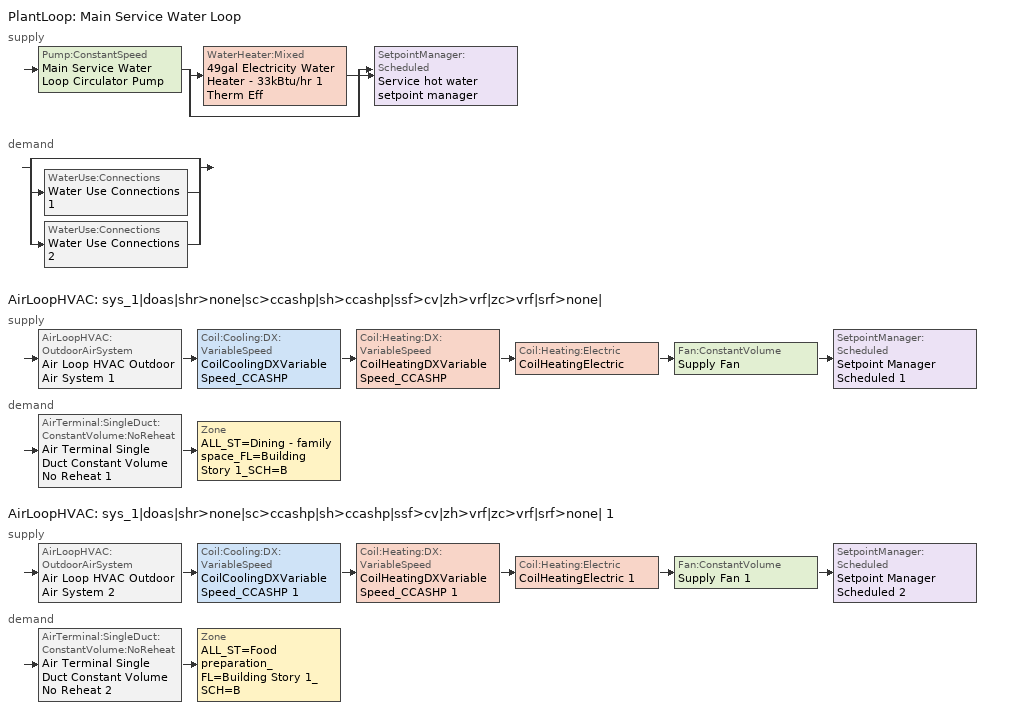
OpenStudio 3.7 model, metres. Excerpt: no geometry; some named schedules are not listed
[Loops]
PlantLoop 'Main Service Water Loop'
 supply: Pump:ConstantSpeed 'Main Service Water Loop Circulator Pump' > split
  | WaterHeater:Mixed '49gal Electricity Water Heater - 33kBtu/hr 1 Therm Eff'
  | bypass
  join > SetpointManager:Scheduled 'Service hot water setpoint manager'
 demand: split
  | bypass
  | WaterUse:Connections 'Water Use Connections 1'
  | WaterUse:Connections 'Water Use Connections 2'
AirLoopHVAC 'sys_1|doas|shr>none|sc>ccashp|sh>ccashp|ssf>cv|zh>vrf|zc>vrf|srf>none|'
 supply: AirLoopHVAC:OutdoorAirSystem 'Air Loop HVAC Outdoor Air System 1' > Coil:Cooling:DX:VariableSpeed 'CoilCoolingDXVariableSpeed_CCASHP' > Coil:Heating:DX:VariableSpeed 'CoilHeatingDXVariableSpeed_CCASHP' > Coil:Heating:Electric 'CoilHeatingElectric' > Fan:ConstantVolume 'Supply Fan' > SetpointManager:Scheduled 'Setpoint Manager Scheduled 1'
 demand: AirTerminal:SingleDuct:ConstantVolume:NoReheat 'Air Terminal Single Duct Constant Volume No Reheat 1' > Zone 'ALL_ST=Dining - family space_FL=Building Story 1_SCH=B'
AirLoopHVAC 'sys_1|doas|shr>none|sc>ccashp|sh>ccashp|ssf>cv|zh>vrf|zc>vrf|srf>none| 1'
 supply: AirLoopHVAC:OutdoorAirSystem 'Air Loop HVAC Outdoor Air System 2' > Coil:Cooling:DX:VariableSpeed 'CoilCoolingDXVariableSpeed_CCASHP 1' > Coil:Heating:DX:VariableSpeed 'CoilHeatingDXVariableSpeed_CCASHP 1' > Coil:Heating:Electric 'CoilHeatingElectric 1' > Fan:ConstantVolume 'Supply Fan 1' > SetpointManager:Scheduled 'Setpoint Manager Scheduled 2'
 demand: AirTerminal:SingleDuct:ConstantVolume:NoReheat 'Air Terminal Single Duct Constant Volume No Reheat 2' > Zone 'ALL_ST=Food preparation_FL=Building Story 1_SCH=B'
[Sizing:Zone] Zone Cooling Design Supply Air Temperature Input Method=TemperatureDifference; Zone Cooling Design Supply Air Temperature {C}=13; Zone Cooling Design Supply Air Temperature Difference {deltaC}=11; Zone Heating Design Supply Air Temperature Input Method=TemperatureDifference; Zone Heating Design Supply Air Temperature {C}=43; Zone Heating Design Supply Air Temperature Difference {deltaC}=21; Zone Cooling Design Supply Air Humidity Ratio {kg-H2O/kg-air}=0.0085; Zone Heating Design Supply Air Humidity Ratio {kg-H2O/kg-air}=0.008; Zone Heating Sizing Factor=1.3; Zone Cooling Sizing Factor=1.1; Cooling Design Air Flow Method=DesignDay; Heating Design Air Flow Method=DesignDay; Account for Dedicated Outdoor Air System=No; Dedicated Outdoor Air System Control Strategy=NeutralSupplyAir; Dedicated Outdoor Air Low Setpoint Temperature for Design {C}=autosize; Dedicated Outdoor Air High Setpoint Temperature for Design {C}=autosize; Zone Load Sizing Method=Sensible Load Only No Latent Load; Zone Latent Cooling Design Supply Air Humidity Ratio Input Method=HumidityRatioDifference; Zone Cooling Design Supply Air Humidity Ratio Difference {kgWater/kgDryAir}=0.005; Zone Latent Heating Design Supply Air Humidity Ratio Input Method=HumidityRatioDifference; Zone Humidification Design Supply Air Humidity Ratio Difference {kgWater/kgDryAir}=0.005
ALL_ST=Dining - family space_FL=Building Story 1_SCH=B; ALL_ST=Food preparation_FL=Building Story 1_SCH=B
[Zone equipment]
ALL_ST=Dining - family space_FL=Building Story 1_SCH=B: Air Terminal Single Duct Constant Volume No Reheat 1, ZoneHVACTerminalUnitVariableRefrigerantFlow, ZoneHVACBaseboardConvectiveElectric
ALL_ST=Food preparation_FL=Building Story 1_SCH=B: Air Terminal Single Duct Constant Volume No Reheat 2, ZoneHVACTerminalUnitVariableRefrigerantFlow 1, ZoneHVACBaseboardConvectiveElectric 1
[PlantLoop]
Main Service Water Loop: Glycol Concentration=0; Maximum Loop Temperature {C}=60; Minimum Loop Temperature {C}=10; Plant Loop Volume {m3}=Autocalculate; Load Distribution Scheme=Optimal
[Sizing:Plant]
Main Service Water Loop: Loop Type=Heating; Design Loop Exit Temperature {C}=60; Loop Design Temperature Difference {deltaC}=5; Sizing Option=NonCoincident; Zone Timesteps in Averaging Window=1; Coincident Sizing Factor Mode=None
[SetpointManager:Scheduled] Control Variable=Temperature
Name | Schedule | Setpoint Node or NodeList
Service hot water setpoint manager | Service Water Loop Temp - 140F | Main Service Water Loop Supply Outlet Node
Setpoint Manager Scheduled 1 | Schedule Ruleset 9 | sys_1|doas|shr>none|sc>ccashp|sh>ccashp|ssf>cv|zh>vrf|zc>vrf|srf>none| Supply Outlet Node
Setpoint Manager Scheduled 2 | Schedule Ruleset 10 | sys_1|doas|shr>none|sc>ccashp|sh>ccashp|ssf>cv|zh>vrf|zc>vrf|srf>none| 1 Supply Outlet Node
[Pump:ConstantSpeed]
Main Service Water Loop Circulator Pump: Rated Flow Rate {m3/s}=autosize; Rated Pump Head {Pa}=284784; Rated Power Consumption {W}=autosize; Motor Efficiency=0.7; Fraction of Motor Inefficiencies to Fluid Stream=0; Pump Control Type=Intermittent; Design Power Sizing Method=PowerPerFlowPerPressure; Design Electric Power per Unit Flow Rate {W/(m3/s)}=348701.1; Design Shaft Power per Unit Flow Rate per Unit Head {W-s/m3-Pa}=1.28205
[WaterHeater:Mixed]
49gal Electricity Water Heater - 33kBtu/hr 1 Therm Eff: Tank Volume {m3}=0.184338; Setpoint Temperature Schedule=Service Water Loop Temp - 140F; Deadband Temperature Difference {deltaC}=2; Maximum Temperature Limit {C}=60; Heater Control Type=Cycle; Heater Maximum Capacity {W}=9631.68; Heater Fuel Type=Electricity; Heater Thermal Efficiency=1; Off Cycle Parasitic Fuel Consumption Rate {W}=31.3783; Off Cycle Parasitic Fuel Type=Electricity; Off Cycle Parasitic Heat Fraction to Tank=0.8; On Cycle Parasitic Fuel Consumption Rate {W}=31.3783; On Cycle Parasitic Fuel Type=Electricity; On Cycle Parasitic Heat Fraction to Tank=0; Ambient Temperature Indicator=Schedule; Ambient Temperature Schedule=Water Heater Ambient Temp Schedule - 70.0f; Off Cycle Loss Coefficient to Ambient Temperature {W/K}=1.9766; On Cycle Loss Coefficient to Ambient Temperature {W/K}=1.9766; Use Side Effectiveness=1; Source Side Effectiveness=1; Use Side Design Flow Rate {m3/s}=autosize; Source Side Design Flow Rate {m3/s}=autosize; Indirect Water Heating Recovery Time {hr}=1.5; Source Side Flow Control Mode=IndirectHeatPrimarySetpoint
[WaterHeater:Sizing]
49gal Electricity Water Heater - 33kBtu/hr 1 Therm Eff: Design Mode=PeakDraw; Time Storage Can Meet Peak Draw {hr}=0.538503; Time for Tank Recovery {hr}=0; Nominal Tank Volume for Autosizing Plant Connections {m3}=1
[WaterUse:Connections] Drain Water Heat Exchanger Type=None; Drain Water Heat Exchanger Destination=Plant
Name | Water Use Equipment Name 1
Water Use Connections 1 | Dining Service Water Use 0.38gal/min
Water Use Connections 2 | Kitchen Service Water Use 0.07gal/min
[WaterUse:Equipment:Definition]
Name | Peak Flow Rate {m3/s} | Target Temperature Schedule | Sensible Fraction Schedule | Latent Fraction Schedule
Dining Service Water Use Def 0.38gal/min | 2.39515e-05 | Schedule Ruleset 5 | Schedule Ruleset 3 | Schedule Ruleset 4
Kitchen Service Water Use Def 0.07gal/min | 4.49574e-06 | Schedule Ruleset 8 | Schedule Ruleset 6 | Schedule Ruleset 7
[WaterUse:Equipment] Flow Rate Fraction Schedule=NECB-B-Service Water Heating
Name | Water Use Equipment Definition | Space
Dining Service Water Use 0.38gal/min | Dining Service Water Use Def 0.38gal/min | Dining
Kitchen Service Water Use 0.07gal/min | Kitchen Service Water Use Def 0.07gal/min | Kitchen
[AirLoopHVAC] Design Supply Air Flow Rate {m3/s}=autosize; Design Return Air Flow Fraction of Supply Air Flow=1
Name | Availability Schedule
sys_1|doas|shr>none|sc>ccashp|sh>ccashp|ssf>cv|zh>vrf|zc>vrf|srf>none| | sys_1|doas|shr>none|sc>ccashp|sh>ccashp|ssf>cv|zh>vrf|zc>vrf|srf>none| Occ Sch
sys_1|doas|shr>none|sc>ccashp|sh>ccashp|ssf>cv|zh>vrf|zc>vrf|srf>none| 1 | sys_1|doas|shr>none|sc>ccashp|sh>ccashp|ssf>cv|zh>vrf|zc>vrf|srf>none| 1 Occ Sch
[Sizing:System] Type of Load to Size On=VentilationRequirement; Central Heating Maximum System Air Flow Ratio=1; Preheat Design Temperature {C}=7; Preheat Design Humidity Ratio {kg-H2O/kg-Air}=0.008; Precool Design Temperature {C}=13; Precool Design Humidity Ratio {kg-H2O/kg-Air}=0.008; Central Cooling Design Supply Air Temperature {C}=13; Central Heating Design Supply Air Temperature {C}=22; Sizing Option=NonCoincident; 100% Outdoor Air in Cooling=Yes; 100% Outdoor Air in Heating=Yes; Central Cooling Design Supply Air Humidity Ratio {kg-H2O/kg-Air}=0.0085; Central Heating Design Supply Air Humidity Ratio {kg-H2O/kg-Air}=0.008; Cooling Design Air Flow Method=DesignDay; Cooling Design Air Flow Rate {m3/s}=0; Heating Design Air Flow Method=DesignDay; Heating Design Air Flow Rate {m3/s}=0; System Outdoor Air Method=ZoneSum; Zone Maximum Outdoor Air Fraction=1; Cooling Supply Air Flow Rate Per Floor Area {m3/s-m2}=0.00996765; Cooling Fraction of Autosized Cooling Supply Air Flow Rate=1; Cooling Supply Air Flow Rate Per Unit Cooling Capacity {m3/s-W}=3.94755e-05; Heating Supply Air Flow Rate Per Floor Area {m3/s-m2}=0.00996765; Heating Fraction of Autosized Heating Supply Air Flow Rate=1; Heating Fraction of Autosized Cooling Supply Air Flow Rate=1; Heating Supply Air Flow Rate Per Unit Heating Capacity {m3/s-W}=3.15882e-05; Cooling Design Capacity Method=CoolingDesignCapacity; Cooling Design Capacity {W}=autosize; Cooling Design Capacity Per Floor Area {W/m2}=234.7; Fraction of Autosized Cooling Design Capacity=1; Heating Design Capacity Method=HeatingDesignCapacity; Heating Design Capacity {W}=autosize; Heating Design Capacity Per Floor Area {W/m2}=157; Fraction of Autosized Heating Design Capacity=1; Central Cooling Capacity Control Method=OnOff; Occupant Diversity=autosize
sys_1|doas|shr>none|sc>ccashp|sh>ccashp|ssf>cv|zh>vrf|zc>vrf|srf>none|; sys_1|doas|shr>none|sc>ccashp|sh>ccashp|ssf>cv|zh>vrf|zc>vrf|srf>none| 1
[Fan:ConstantVolume] Availability Schedule=Always On Discrete; Fan Total Efficiency=0.39975; Pressure Rise {Pa}=640; Maximum Flow Rate {m3/s}=AutoSize; Motor Efficiency=0.615
Supply Fan; Supply Fan 1
[Coil:Heating:DX:VariableSpeed] Nominal Speed Level=1; Rated Air Flow Rate At Selected Nominal Speed Level {m3/s}=autosize; Minimum Outdoor Dry-Bulb Temperature for Compressor Operation {C}=-25; Maximum Outdoor Dry-Bulb Temperature for Defrost Operation {C}=5; Crankcase Heater Capacity {W}=1e-06; Maximum Outdoor Dry-Bulb Temperature for Crankcase Heater Operation {C}=10; Defrost Strategy=ReverseCycle; Defrost Control=OnDemand; Defrost Time Period Fraction=0.166667; Resistive Defrost Heater Capacity {W}=autosize
Name | Rated Heating Capacity At Selected Nominal Speed Level {W} | Energy Part Load Fraction Curve | Defrost Energy Input Ratio Function of Temperature Curve
CoilHeatingDXVariableSpeed_CCASHP | 69806.4 | Mitsubishi Hyper Heating VRF Outdoor Unit HPLFFPLR curve | Mitsubishi Hyper Heating VRF Outdoor Unit Defrost HEIRFT curve 1
CoilHeatingDXVariableSpeed_CCASHP 1 | 5609.43 | Mitsubishi Hyper Heating VRF Outdoor Unit HPLFFPLR curve 1 | Mitsubishi Hyper Heating VRF Outdoor Unit Defrost HEIRFT curve 2
[Coil:Heating:Electric] Availability Schedule=Always On Discrete
CoilHeatingElectric; CoilHeatingElectric 1
[Coil:Cooling:DX:VariableSpeed] Nominal Speed Level=1; Rated Air Flow Rate At Selected Nominal Speed Level {m3/s}=autosize; Nominal Time for Condensate to Begin Leaving the Coil {s}=0; Initial Moisture Evaporation Rate Divided by Steady-State AC Latent Capacity=0; Maximum Cycling Rate {cycles/hr}=2.5; Latent Capacity Time Constant {s}=60; Fan Delay Time {s}=60; Condenser Type=AirCooled; Evaporative Condenser Pump Rated Power Consumption {W}=0; Crankcase Heater Capacity {W}=1e-06; Maximum Outdoor Dry-Bulb Temperature for Crankcase Heater Operation {C}=10; Minimum Outdoor Dry-Bulb Temperature for Compressor Operation {C}=-25; Basin Heater Capacity {W/K}=0; Basin Heater Setpoint Temperature {C}=2
Name | Gross Rated Total Cooling Capacity At Selected Nominal Speed Level {W} | Energy Part Load Fraction Curve
CoilCoolingDXVariableSpeed_CCASHP | 69806.4 | Mitsubishi Hyper Heating VRF Outdoor Unit CPLFFPLR curve
CoilCoolingDXVariableSpeed_CCASHP 1 | 5609.43 | Mitsubishi Hyper Heating VRF Outdoor Unit CPLFFPLR curve 1
[Controller:OutdoorAir] Minimum Outdoor Air Flow Rate {m3/s}=autosize; Maximum Outdoor Air Flow Rate {m3/s}=Autosize; Economizer Control Type=NoEconomizer; Economizer Control Action Type=ModulateFlow; Economizer Maximum Limit Dry-Bulb Temperature {C}=28; Economizer Maximum Limit Enthalpy {J/kg}=64000; Economizer Minimum Limit Dry-Bulb Temperature {C}=-100; Lockout Type=NoLockout; Minimum Limit Type=FixedMinimum; High Humidity Control=No; Heat Recovery Bypass Control Type=BypassWhenWithinEconomizerLimits; Economizer Operation Staging=InterlockedWithMechanicalCooling
Name | Minimum Outdoor Air Schedule | Controller Mechanical Ventilation
Controller Outdoor Air 1 | sys_1|doas|shr>none|sc>ccashp|sh>ccashp|ssf>cv|zh>vrf|zc>vrf|srf>none| Occ Sch | Controller Mechanical Ventilation 1
Controller Outdoor Air 2 | sys_1|doas|shr>none|sc>ccashp|sh>ccashp|ssf>cv|zh>vrf|zc>vrf|srf>none| 1 Occ Sch | Controller Mechanical Ventilation 2
[Controller:MechanicalVentilation] Availability Schedule=Always On Discrete
Controller Mechanical Ventilation 1; Controller Mechanical Ventilation 2
[AirLoopHVAC:OutdoorAirSystem]
Name | Controller
Air Loop HVAC Outdoor Air System 1 | Controller Outdoor Air 1
Air Loop HVAC Outdoor Air System 2 | Controller Outdoor Air 2
[AirTerminal:SingleDuct:ConstantVolume:NoReheat] Availability Schedule=Always On Discrete; Maximum Air Flow Rate {m3/s}=AutoSize
Air Terminal Single Duct Constant Volume No Reheat 1; Air Terminal Single Duct Constant Volume No Reheat 2
[Coil:Cooling:DX:VariableRefrigerantFlow] Availability Schedule=Always On Discrete; Rated Total Cooling Capacity {W}=autosize; Rated Sensible Heat Ratio=autosize; Rated Air Flow Rate {m3/s}=autosize
Name | Cooling Capacity Ratio Modifier Function of Temperature Curve | Cooling Capacity Modifier Curve Function of Flow Fraction
CoilCoolingDXVariableRefrigerantFlow | VRFTUCoolCapFT | VRFACCoolCapFFF
CoilCoolingDXVariableRefrigerantFlow 1 | VRFTUCoolCapFT 1 | VRFACCoolCapFFF 1
[Coil:Heating:DX:VariableRefrigerantFlow] Availability Schedule=Always On Discrete; Rated Total Heating Capacity {W}=autosize; Rated Air Flow Rate {m3/s}=autosize
Name | Heating Capacity Ratio Modifier Function of Temperature Curve | Heating Capacity Modifier Function of Flow Fraction Curve
CoilHeatingDXVariableRefrigerantFlow | Coil Heating DX Variable Refrigerant Flow 1 VRFTUHeatCAPFT | Coil Heating DX Variable Refrigerant Flow 1 VRFACCoolCapFFF
CoilHeatingDXVariableRefrigerantFlow 1 | Coil Heating DX Variable Refrigerant Flow 1 VRFTUHeatCAPFT 1 | Coil Heating DX Variable Refrigerant Flow 1 VRFACCoolCapFFF 1
[Fan:OnOff] Availability Schedule=Always On Discrete; Fan Total Efficiency=0.39975; Pressure Rise {Pa}=36.8769; Maximum Flow Rate {m3/s}=autosize; Motor Efficiency=0.615; Motor In Airstream Fraction=1
Name | Fan Power Ratio Function of Speed Ratio Curve | Fan Efficiency Ratio Function of Speed Ratio Curve
FanOnOff | Fan On Off Power Curve | Fan On Off Efficiency Curve
FanOnOff 1 | Fan On Off Power Curve 1 | Fan On Off Efficiency Curve 1
[ZoneHVAC:TerminalUnit:VariableRefrigerantFlow] Terminal Unit Availability schedule=Always On Discrete; Supply Air Flow Rate During Cooling Operation {m3/s}=autosize; Supply Air Flow Rate When No Cooling is Needed {m3/s}=autosize; Supply Air Flow Rate During Heating Operation {m3/s}=autosize; Supply Air Flow Rate When No Heating is Needed {m3/s}=autosize; Outdoor Air Flow Rate During Cooling Operation {m3/s}=1e-06; Outdoor Air Flow Rate During Heating Operation {m3/s}=1e-06; Outdoor Air Flow Rate When No Cooling or Heating is Needed {m3/s}=1e-06; Supply Air Fan Operating Mode Schedule=Always Off Discrete; Supply Air Fan Placement=DrawThrough; Zone Terminal Unit On Parasitic Electric Energy Use {W}=1e-06; Zone Terminal Unit Off Parasitic Electric Energy Use {W}=1e-06; Rated Total Heating Capacity Sizing Ratio {W/W}=1; Maximum Supply Air Temperature from Supplemental Heater {C}=Autosize; Maximum Outdoor Dry-Bulb Temperature for Supplemental Heater Operation {C}=21
Name | Supply Air Fan | Cooling Coil | Heating Coil
ZoneHVACTerminalUnitVariableRefrigerantFlow | FanOnOff | CoilCoolingDXVariableRefrigerantFlow | CoilHeatingDXVariableRefrigerantFlow
ZoneHVACTerminalUnitVariableRefrigerantFlow 1 | FanOnOff 1 | CoilCoolingDXVariableRefrigerantFlow 1 | CoilHeatingDXVariableRefrigerantFlow 1
[ZoneHVAC:Baseboard:Convective:Electric] Availability Schedule=Always On Discrete; Nominal Capacity {W}=autosize; Efficiency=1
ZoneHVACBaseboardConvectiveElectric; ZoneHVACBaseboardConvectiveElectric 1
[Schedule:Ruleset]
Service Water Loop Temp - 140F: Default Day Schedule=Service Water Loop Temp - 140F Default
Water Heater Ambient Temp Schedule - 70.0f: Default Day Schedule=Water Heater Ambient Temp Schedule - 70.0f Default
Schedule Ruleset 3: Default Day Schedule=Schedule Day 5
Schedule Ruleset 4: Default Day Schedule=Schedule Day 6
Schedule Ruleset 5: Default Day Schedule=Schedule Day 7
NECB-B-Service Water Heating: Default Day Schedule=NECB-B-Service Water Heating Default
Schedule Ruleset 6: Default Day Schedule=Schedule Day 8
Schedule Ruleset 7: Default Day Schedule=Schedule Day 9
Schedule Ruleset 8: Default Day Schedule=Schedule Day 10
Schedule Ruleset 9: Default Day Schedule=Schedule Day 11
Schedule Ruleset 10: Default Day Schedule=Schedule Day 12
sys_1|doas|shr>none|sc>ccashp|sh>ccashp|ssf>cv|zh>vrf|zc>vrf|srf>none| Occ Sch: Default Day Schedule=sys_1|doas|shr>none|sc>ccashp|sh>ccashp|ssf>cv|zh>vrf|zc>vrf|srf>none| Occ Sch Default; Summer Design Day Schedule=sys_1|doas|shr>none|sc>ccashp|sh>ccashp|ssf>cv|zh>vrf|zc>vrf|srf>none| Occ Sch Summer Design Day; Winter Design Day Schedule=sys_1|doas|shr>none|sc>ccashp|sh>ccashp|ssf>cv|zh>vrf|zc>vrf|srf>none| Occ Sch Winter Design Day
sys_1|doas|shr>none|sc>ccashp|sh>ccashp|ssf>cv|zh>vrf|zc>vrf|srf>none| 1 Occ Sch: Default Day Schedule=sys_1|doas|shr>none|sc>ccashp|sh>ccashp|ssf>cv|zh>vrf|zc>vrf|srf>none| 1 Occ Sch Default; Summer Design Day Schedule=sys_1|doas|shr>none|sc>ccashp|sh>ccashp|ssf>cv|zh>vrf|zc>vrf|srf>none| 1 Occ Sch Summer Design Day; Winter Design Day Schedule=sys_1|doas|shr>none|sc>ccashp|sh>ccashp|ssf>cv|zh>vrf|zc>vrf|srf>none| 1 Occ Sch Winter Design Day
[Schedule:Day]
Service Water Loop Temp - 140F Default; Schedule Day 7: 24, 0, 60
Water Heater Ambient Temp Schedule - 70.0f Default: 24, 0, 21.1111
Schedule Day 5: 24, 0, 0.2
Schedule Day 6: 24, 0, 0.05
NECB-B-Service Water Heating Default; NECB-B-Service Water Heating Default|Wkdy Day: 1, 0, 0.6, 2, 0, 0.5, 9, 0, 0.05, 11, 0, 0.7, 12, 0, 0.4, 13, 0, 0.5, 15, 0, 0.6, 16, 0, 0.4, 18, 0, 0.3, 19, 0, 0.4, 20, 0, 0.5, 22, 0, 0.8, 24, 0, 0.9
NECB-B-Service Water Heating Sat Day: 1, 0, 0.7, 2, 0, 0.6, 9, 0, 0.05, 11, 0, 0.7, 12, 0, 0.4, 13, 0, 0.5, 15, 0, 0.6, 16, 0, 0.4, 18, 0, 0.3, 19, 0, 0.4, 20, 0, 0.5, 22, 0, 0.8, 24, 0, 0.9
Schedule Day 11; Schedule Day 12: 24, 0, 20
sys_1|doas|shr>none|sc>ccashp|sh>ccashp|ssf>cv|zh>vrf|zc>vrf|srf>none| Occ Sch Default; sys_1|doas|shr>none|sc>ccashp|sh>ccashp|ssf>cv|zh>vrf|zc>vrf|srf>none| 1 Occ Sch Default: 1, 0, 1, 10, 0, 0, 24, 0, 1
sys_1|doas|shr>none|sc>ccashp|sh>ccashp|ssf>cv|zh>vrf|zc>vrf|srf>none| Occ Sch Winter Design Day; sys_1|doas|shr>none|sc>ccashp|sh>ccashp|ssf>cv|zh>vrf|zc>vrf|srf>none| Occ Sch Summer Design Day; sys_1|doas|shr>none|sc>ccashp|sh>ccashp|ssf>cv|zh>vrf|zc>vrf|srf>none| 1 Occ Sch Winter Design Day; sys_1|doas|shr>none|sc>ccashp|sh>ccashp|ssf>cv|zh>vrf|zc>vrf|srf>none| 1 Occ Sch Summer Design Day: 24, 0, 1
[Schedule:Rule] Date Specification Type=DateRange; Start Month=1; Start Day=1; End Month=12; End Day=31
Name | Schedule Ruleset | Rule Order | Day Schedule | Apply Monday | Apply Tuesday | Apply Wednesday | Apply Thursday | Apply Friday | Apply Saturday | Apply Sunday
Schedule Rule 17 | NECB-B-Service Water Heating | 2 | NECB-B-Service Water Heating Default|Wkdy Day | Yes | Yes | Yes | Yes | Yes
Schedule Rule 18 | NECB-B-Service Water Heating | 1 | NECB-B-Service Water Heating Sat Day |  |  |  |  |  | Yes
Schedule Rule 19 | NECB-B-Service Water Heating | 0 | NECB-B-Service Water Heating Sun|Hol Day |  |  |  |  |  |  | Yes
sys_1|doas|shr>none|sc>ccashp|sh>ccashp|ssf>cv|zh>vrf|zc>vrf|srf>none| Occ Sch Saturday Rule | sys_1|doas|shr>none|sc>ccashp|sh>ccashp|ssf>cv|zh>vrf|zc>vrf|srf>none| Occ Sch | 1 | sys_1|doas|shr>none|sc>ccashp|sh>ccashp|ssf>cv|zh>vrf|zc>vrf|srf>none| Occ Sch Saturday |  |  |  |  |  | Yes
sys_1|doas|shr>none|sc>ccashp|sh>ccashp|ssf>cv|zh>vrf|zc>vrf|srf>none| Occ Sch Sunday Rule | sys_1|doas|shr>none|sc>ccashp|sh>ccashp|ssf>cv|zh>vrf|zc>vrf|srf>none| Occ Sch | 0 | sys_1|doas|shr>none|sc>ccashp|sh>ccashp|ssf>cv|zh>vrf|zc>vrf|srf>none| Occ Sch Sunday |  |  |  |  |  |  | Yes
sys_1|doas|shr>none|sc>ccashp|sh>ccashp|ssf>cv|zh>vrf|zc>vrf|srf>none| 1 Occ Sch Saturday Rule | sys_1|doas|shr>none|sc>ccashp|sh>ccashp|ssf>cv|zh>vrf|zc>vrf|srf>none| 1 Occ Sch | 1 | sys_1|doas|shr>none|sc>ccashp|sh>ccashp|ssf>cv|zh>vrf|zc>vrf|srf>none| 1 Occ Sch Saturday |  |  |  |  |  | Yes
sys_1|doas|shr>none|sc>ccashp|sh>ccashp|ssf>cv|zh>vrf|zc>vrf|srf>none| 1 Occ Sch Sunday Rule | sys_1|doas|shr>none|sc>ccashp|sh>ccashp|ssf>cv|zh>vrf|zc>vrf|srf>none| 1 Occ Sch | 0 | sys_1|doas|shr>none|sc>ccashp|sh>ccashp|ssf>cv|zh>vrf|zc>vrf|srf>none| 1 Occ Sch Sunday |  |  |  |  |  |  | Yes
[Schedule:Constant]
Name | Value
Always On Discrete | 1
Always Off Discrete | 0
[Curve:Biquadratic]
Name | Coefficient1 Constant | Coefficient2 x | Coefficient3 x**2 | Coefficient4 y | Coefficient5 y**2 | Coefficient6 x*y | Minimum Value of x | Maximum Value of x | Minimum Value of y | Maximum Value of y | Minimum Curve Output | Maximum Curve Output
VRFTUCoolCapFT; VRFTUCoolCapFT 1 | 0.0585884 | 0.0587397 | -0.000210275 | 0.010937 | -0.000121955 | -0.000524662 | 15 | 23.89 | 20 | 43.33 | 0.8083 | 1.2583
Coil Heating DX Variable Refrigerant Flow 1 VRFTUHeatCAPFT; Coil Heating DX Variable Refrigerant Flow 1 VRFTUHeatCAPFT 1 | 0.375444 | 0.0668191 | -0.00194171 | 0.0442618 | -0.000400958 | -0.00148198 | 21.11 | 27.22 | -15 | 18.33 | 0.6074 | 1
[Curve:Cubic] Coefficient1 Constant=1; Coefficient2 x=0; Coefficient3 x**2=0; Coefficient4 x**3=0; Minimum Value of x=0; Maximum Value of x=1
Fan On Off Efficiency Curve; Fan On Off Efficiency Curve 1
[Table:MultiVariableLookup]
Mitsubishi Hyper Heating VRF Outdoor Unit CPLFFPLR curve; Mitsubishi Hyper Heating VRF Outdoor Unit CPLFFPLR curve 1: LinearInterpolationOfTable, 2, cubic, SingleLineIndependentVariableWithMatrix, 1, 0, 1, Dimensionless, Dimensionless, 1, 0.1, 0.865, 0.2, 0.88, 0.3, 0.895, 0.4, 0.91, 0.5, 0.951, 0.556, 0.964, 0.694, 0.999, 0.833, 1.003, 0.972, 0.997, 1, 1
Mitsubishi Hyper Heating VRF Outdoor Unit HPLFFPLR curve; Mitsubishi Hyper Heating VRF Outdoor Unit HPLFFPLR curve 1: LinearInterpolationOfTable, 2, cubic, SingleLineIndependentVariableWithMatrix, 1, 0, 1, Dimensionless, Dimensionless, 1, 0.1, 0.865, 0.2, 0.88, 0.3, 0.895, 0.4, 0.91, 0.5, 0.923, 0.555, 0.943, 0.694, 0.969, 0.833, 0.997, 1, 1
Mitsubishi Hyper Heating VRF Outdoor Unit Defrost HEIRFT curve 1; Mitsubishi Hyper Heating VRF Outdoor Unit Defrost HEIRFT curve 2: LinearInterpolationOfTable, 2, BiQuadratic, SingleLineIndependentVariableWithMatrix, 1, 15, 27.2, -25, 6, Temperature, Temperature, Dimensionless, 2, 15, -25, 1, 15, -10, 1, 15, -8, 1, 15, -6, 1, 15, -4, 1, 15, -2, 1, 15, 0, 1, 15, 1, 1, 15, 2, 1, 15, 4, 1, 15, 6, 1, 27.2, -25, 1, 27.2, -10, 1, 27.2, -8, 1, 27.2, -6, 1, 27.2, -4, 1, 27.2, -2, 1, 27.2, 0, 1, 27.2, 1, 1, 27.2, 2, 1, 27.2, 4, 1, 27.2, 6, 1
[Curve:Quadratic] Coefficient1 Constant=0.8; Coefficient2 x=0.2; Coefficient3 x**2=0; Minimum Value of x=0.5; Maximum Value of x=1.5
VRFACCoolCapFFF; Coil Heating DX Variable Refrigerant Flow 1 VRFACCoolCapFFF; VRFACCoolCapFFF 1; Coil Heating DX Variable Refrigerant Flow 1 VRFACCoolCapFFF 1
[Curve:Exponent] Coefficient1 Constant=1; Coefficient2 Constant=0; Coefficient3 Constant=0; Minimum Value of x=0; Maximum Value of x=1
Fan On Off Power Curve; Fan On Off Power Curve 1
